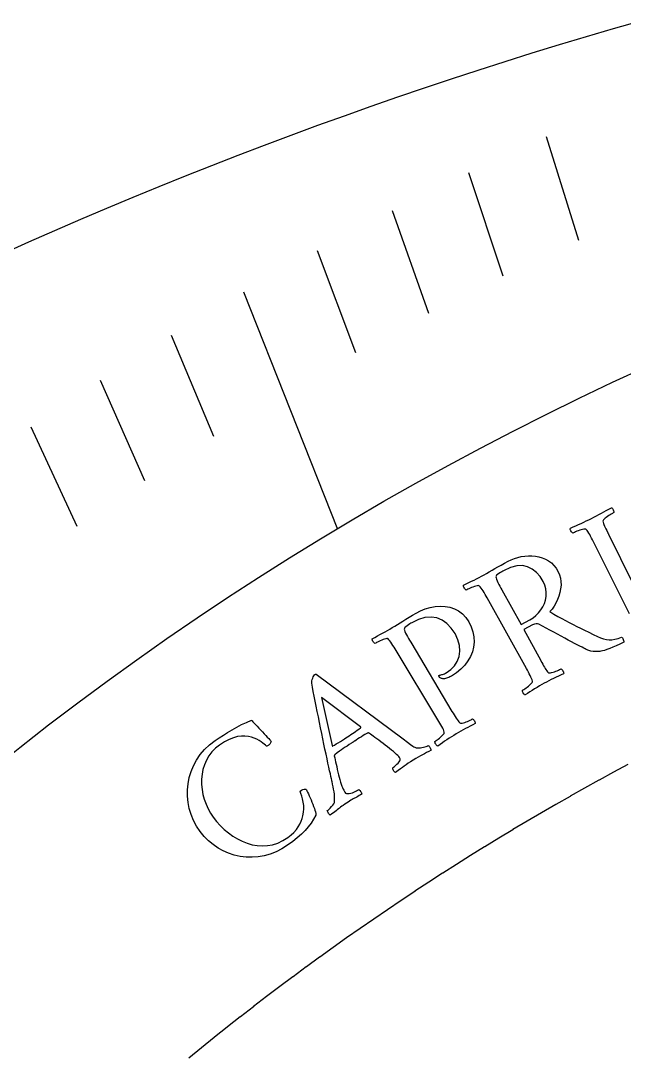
# Model space of a CAD drawing. Header units: millimetres. Extents: x -61 to 61, y -61 to 61.
# Drawn here: x -24.73 to -16.78, y 44.82 to 58.45 of the extents above; entities that cross this region are included whole.
import ezdxf

# ---------------------------------------------------------------- set-up
doc = ezdxf.new("R2010")
doc.units = ezdxf.units.MM
for name, color, linetype in [('CUT_INNER', 6, 'Continuous'), ('CUT_OUTER', 1, 'Continuous'), ('ENGRAVE', 7, 'Continuous'), ('ENGRAVE_FINE', 8, 'Continuous'), ('TEXT', 5, 'Continuous')]:
    doc.layers.add(name, color=color, linetype=linetype)

msp = doc.modelspace()

# ---------------------------------------------------------------- linework, layer by layer
at = {"layer": 'CUT_INNER'}
msp.add_lwpolyline([(-16.7319, 48.6612), (-16.9223, 48.5587), (-16.9236, 48.5579), (-17.1134, 48.4542), (-17.1147, 48.4535), (-17.3039, 48.3487), (-17.3052, 48.3479), (-17.4937, 48.2419), (-17.495, 48.2411), (-17.6828, 48.134), (-17.6842, 48.1332), (-17.8713, 48.0249), (-17.8726, 48.0241), (-18.0591, 47.9147), (-18.0605, 47.9139), (-18.2463, 47.8033), (-18.2476, 47.8025), (-18.4327, 47.6908), (-18.4341, 47.69), (-18.6185, 47.5771), (-18.6198, 47.5763), (-18.8036, 47.4623), (-18.8049, 47.4615), (-18.9879, 47.3463), (-18.9892, 47.3455), (-19.1716, 47.2293), (-19.1728, 47.2284), (-19.3545, 47.1111), (-19.3558, 47.1102), (-19.5367, 46.9917), (-19.5379, 46.9909), (-19.7181, 46.8713), (-19.7194, 46.8705), (-19.8988, 46.7498), (-19.9001, 46.7489), (-20.0788, 46.6271), (-20.08, 46.6262), (-20.258, 46.5034), (-20.2592, 46.5025), (-20.4364, 46.3785), (-20.4377, 46.3776), (-20.6141, 46.2526), (-20.6153, 46.2517), (-20.791, 46.1255), (-20.7922, 46.1246), (-20.9671, 45.9974), (-20.9683, 45.9965), (-21.1424, 45.8682), (-21.1437, 45.8673), (-21.3169, 45.738), (-21.3182, 45.7371), (-21.4907, 45.6066), (-21.4919, 45.6057), (-21.6636, 45.4742), (-21.6648, 45.4733), (-21.8357, 45.3408), (-21.8369, 45.3398), (-22.007, 45.2063), (-22.0082, 45.2053), (-22.1774, 45.0707), (-22.1786, 45.0698), (-22.347, 44.9341), (-22.3482, 44.9332), (-22.5158, 44.7965)], dxfattribs=at)
at = {"layer": 'CUT_OUTER'}
msp.add_lwpolyline([(-24.9594, 55.3858), (-24.6191, 55.5379), (-24.2779, 55.6879), (-23.9357, 55.8359), (-23.5927, 55.9817), (-23.2487, 56.1254), (-22.9039, 56.267), (-22.5582, 56.4065), (-22.2117, 56.5438), (-21.8643, 56.679), (-21.5161, 56.8121), (-21.1671, 56.9431), (-20.8174, 57.0719), (-20.4668, 57.1985), (-20.1154, 57.323), (-19.7633, 57.4454), (-19.4105, 57.5656), (-19.0569, 57.6836), (-18.7026, 57.7994), (-18.3476, 57.9131), (-17.9919, 58.0246), (-17.6355, 58.1339), (-17.2785, 58.241), (-16.9208, 58.3459), (-16.5625, 58.4487)], dxfattribs=at)
at = {"layer": 'ENGRAVE'}
msp.add_lwpolyline([(-21.7947, 54.8792), (-20.5557, 51.7594)], dxfattribs=at)
msp.add_circle((0, 17.3597), 40.0734, dxfattribs=at)
at = {"layer": 'ENGRAVE_FINE'}
for points in [[(-17.8108, 56.926), (-17.3832, 55.5592)], [(-18.8315, 56.4505), (-18.3779, 55.0907)], [(-19.8361, 55.9504), (-19.3567, 54.5981)], [(-20.8241, 55.4264), (-20.3189, 54.0819)], [(-22.7473, 54.3094), (-22.1912, 52.9817)], [(-23.6813, 53.7178), (-23.1, 52.3992)], [(-24.5962, 53.1053), (-23.9898, 51.7961)]]:
    msp.add_lwpolyline(points, dxfattribs=at)
at = {"layer": 'TEXT'}
msp.add_lwpolyline([(-16.71, 50.642), (-17.187, 51.5921), (-17.1995, 51.6168), (-17.2118, 51.6407), (-17.2238, 51.6638), (-17.2357, 51.6861), (-17.2474, 51.7067), (-17.2591, 51.7247), (-17.2707, 51.74), (-17.2823, 51.7526), (-17.2886, 51.7574), (-17.2985, 51.7594), (-17.312, 51.7585), (-17.3289, 51.7548), (-17.3477, 51.7493), (-17.3668, 51.7432), (-17.386, 51.7364), (-17.4055, 51.729), (-17.4235, 51.7217), (-17.4384, 51.7155), (-17.4501, 51.7104), (-17.4587, 51.7063), (-17.4646, 51.7101), (-17.4706, 51.7159), (-17.4768, 51.7239), (-17.4831, 51.7339), (-17.4884, 51.7445), (-17.4915, 51.754), (-17.4924, 51.7625), (-17.4911, 51.7699), (-17.4554, 51.7865), (-17.42, 51.8027), (-17.3848, 51.8186), (-17.3498, 51.8342), (-17.3151, 51.8498), (-17.2809, 51.8656), (-17.2473, 51.8816), (-17.2141, 51.8979), (-17.2141, 51.8979), (-17.1803, 51.915), (-17.1471, 51.9323), (-17.1146, 51.9497), (-17.0827, 51.9673), (-17.0507, 51.9852), (-17.0179, 52.0032), (-16.9843, 52.0213), (-16.9498, 52.0397), (-16.9431, 52.0363), (-16.9369, 52.0304), (-16.9311, 52.0222), (-16.9259, 52.0117), (-16.9217, 52.0006), (-16.919, 51.9909), (-16.918, 51.9826), (-16.9185, 51.9756), (-16.9269, 51.9712), (-16.9381, 51.9649), (-16.952, 51.9568), (-16.9686, 51.9468), (-16.9862, 51.9357), (-17.003, 51.9245), (-17.019, 51.9132), (-17.0342, 51.9017), (-17.047, 51.8906), (-17.0559, 51.8804), (-17.0607, 51.871), (-17.0617, 51.8626), (-17.0588, 51.8487), (-17.0543, 51.8335), (-17.0482, 51.817), (-17.0405, 51.7991), (-17.0318, 51.7801), (-17.0225, 51.7604), (-17.0126, 51.7398), (-17.0021, 51.7185), (-17.0004, 51.7151), (-16.9987, 51.7117), (-16.997, 51.7082), (-16.9953, 51.7048), (-16.9936, 51.7014), (-16.9919, 51.6979), (-16.9902, 51.6945), (-16.9885, 51.6911), (-16.517, 50.7382)], dxfattribs=at)
for points in [[(-18.3087, 51.3361), (-18.2693, 51.3553), (-18.2278, 51.3717), (-18.184, 51.3852), (-18.1379, 51.3958), (-18.0908, 51.4032), (-18.0438, 51.4069), (-17.9969, 51.4068), (-17.9501, 51.403), (-17.9043, 51.395), (-17.8603, 51.3822), (-17.8182, 51.3646), (-17.7778, 51.3423), (-17.7402, 51.3148), (-17.7063, 51.2815), (-17.6761, 51.2426), (-17.6495, 51.198), (-17.6318, 51.1572), (-17.62, 51.1141), (-17.6141, 51.0687), (-17.614, 51.0209), (-17.619, 50.9722), (-17.6283, 50.9242), (-17.6418, 50.8767), (-17.6596, 50.8299), (-17.6808, 50.7851), (-17.7048, 50.7439), (-17.7315, 50.7063), (-17.761, 50.6722), (-17.7066, 50.6403), (-17.6538, 50.6101), (-17.6027, 50.5815), (-17.5533, 50.5544), (-17.5045, 50.5284), (-17.4552, 50.5028), (-17.4056, 50.4775), (-17.3554, 50.4526), (-17.3037, 50.4272), (-17.2493, 50.4006), (-17.1922, 50.3726), (-17.1323, 50.3433), (-17.0928, 50.3261), (-17.0544, 50.3133), (-17.0171, 50.305), (-16.9809, 50.301), (-16.9439, 50.302), (-16.9041, 50.3083), (-16.8616, 50.3199), (-16.8163, 50.3367), (-16.8099, 50.333), (-16.8041, 50.3265), (-16.7989, 50.3172), (-16.7945, 50.3049), (-16.7908, 50.2927), (-16.7883, 50.2831), (-16.7867, 50.2762), (-16.7861, 50.272), (-16.839, 50.2456), (-16.8877, 50.2225), (-16.9323, 50.2027), (-16.9727, 50.1862), (-17.0087, 50.1728), (-17.0401, 50.1624), (-17.0668, 50.1549), (-17.0888, 50.1503), (-17.1038, 50.1491), (-17.1217, 50.1479), (-17.1425, 50.1469), (-17.1661, 50.1459), (-17.1921, 50.147), (-17.2199, 50.1519), (-17.2493, 50.1609), (-17.2805, 50.1737), (-17.2945, 50.1806), (-17.3135, 50.1902), (-17.3375, 50.2025), (-17.3666, 50.2176), (-17.3998, 50.2351), (-17.4362, 50.2544), (-17.4758, 50.2756), (-17.5186, 50.2986), (-17.5639, 50.323), (-17.6106, 50.3482), (-17.659, 50.3741), (-17.7089, 50.4008), (-17.7593, 50.4278), (-17.8089, 50.4546), (-17.8578, 50.4812), (-17.9059, 50.5076), (-17.9233, 50.5134), (-17.9428, 50.5137), (-17.9645, 50.5085), (-17.9882, 50.4978), (-18.1032, 50.4351), (-17.8805, 50.0281), (-17.8786, 50.0247), (-17.8768, 50.0214), (-17.8749, 50.018), (-17.8731, 50.0147), (-17.8713, 50.0113), (-17.8694, 50.008), (-17.8676, 50.0046), (-17.8658, 50.0012), (-17.8543, 49.9805), (-17.8433, 49.9609), (-17.8327, 49.9423), (-17.8224, 49.9247), (-17.8125, 49.9086), (-17.8026, 49.8945), (-17.793, 49.8822), (-17.7835, 49.8719), (-17.7766, 49.8686), (-17.7666, 49.8673), (-17.7534, 49.8682), (-17.737, 49.8711), (-17.719, 49.8756), (-17.7008, 49.8811), (-17.6824, 49.8875), (-17.6639, 49.895), (-17.6467, 49.9024), (-17.6326, 49.9087), (-17.6214, 49.9139), (-17.6133, 49.918), (-17.6074, 49.9143), (-17.6013, 49.9086), (-17.595, 49.9007), (-17.5885, 49.8908), (-17.583, 49.8804), (-17.5796, 49.871), (-17.5784, 49.8626), (-17.5793, 49.8553), (-17.6133, 49.8396), (-17.6466, 49.8242), (-17.679, 49.809), (-17.7107, 49.794), (-17.7421, 49.7787), (-17.7736, 49.7628), (-17.8054, 49.7462), (-17.8373, 49.7289), (-17.8681, 49.7116), (-17.8991, 49.6937), (-17.93, 49.6752), (-17.961, 49.6561), (-17.992, 49.6365), (-18.0233, 49.6166), (-18.0547, 49.5964), (-18.0862, 49.5759), (-18.093, 49.579), (-18.0994, 49.5845), (-18.1056, 49.5924), (-18.1114, 49.6027), (-18.1163, 49.6134), (-18.1196, 49.6229), (-18.1212, 49.6312), (-18.1212, 49.6381), (-18.1133, 49.6428), (-18.103, 49.6494), (-18.0901, 49.658), (-18.0747, 49.6686), (-18.0584, 49.6803), (-18.0429, 49.6925), (-18.0282, 49.7052), (-18.0143, 49.7183), (-18.0028, 49.7308), (-17.9951, 49.7414), (-17.9912, 49.7503), (-17.9913, 49.7574), (-17.9953, 49.7739), (-18.0014, 49.7918), (-18.0095, 49.8112), (-18.0197, 49.832), (-18.0312, 49.8539), (-18.0433, 49.8765), (-18.056, 49.8999), (-18.0693, 49.924), (-18.5875, 50.8524), (-18.6009, 50.8765), (-18.6142, 50.8999), (-18.6272, 50.9225), (-18.6399, 50.9443), (-18.6525, 50.9644), (-18.6649, 50.9818), (-18.6771, 50.9966), (-18.6892, 51.0088), (-18.6958, 51.0133), (-18.7058, 51.0149), (-18.7191, 51.0135), (-18.7359, 51.0091), (-18.7544, 51.0029), (-18.773, 50.9961), (-18.7916, 50.9887), (-18.8102, 50.9807), (-18.8274, 50.973), (-18.8417, 50.9664), (-18.853, 50.9609), (-18.8613, 50.9565), (-18.8674, 50.96), (-18.8736, 50.9657), (-18.8801, 50.9733), (-18.8868, 50.9831), (-18.8925, 50.9934), (-18.896, 51.0028), (-18.8973, 51.0112), (-18.8963, 51.0187), (-18.8614, 51.0367), (-18.8269, 51.0543), (-18.7927, 51.0715), (-18.7589, 51.0882), (-18.7254, 51.1049), (-18.6923, 51.1219), (-18.6595, 51.1392), (-18.6271, 51.1568), (-18.5931, 51.1757), (-18.558, 51.1955), (-18.5217, 51.2163), (-18.4843, 51.238), (-18.4448, 51.2608), (-18.4023, 51.2848), (-18.357, 51.3099), (-18.3087, 51.3361)], [(-17.8482, 51.0676), (-17.8896, 51.1339), (-17.9375, 51.1883), (-17.9921, 51.231), (-18.0532, 51.2619), (-18.1212, 51.2774), (-18.1967, 51.2741), (-18.2793, 51.2518), (-18.3692, 51.2107), (-18.3809, 51.2041), (-18.3951, 51.1959), (-18.412, 51.1858), (-18.4314, 51.174), (-18.4494, 51.1616), (-18.462, 51.15), (-18.4692, 51.1391), (-18.4711, 51.129), (-18.4687, 51.115), (-18.4634, 51.098), (-18.4552, 51.078), (-18.4441, 51.0551), (-18.4314, 51.0308), (-18.4185, 51.0063), (-18.4053, 50.9818), (-18.392, 50.9572), (-18.14, 50.5022), (-18.0225, 50.5663), (-17.9813, 50.5918), (-17.9437, 50.6216), (-17.9097, 50.6557), (-17.8793, 50.6942), (-17.8535, 50.7359), (-17.8332, 50.7796), (-17.8186, 50.8253), (-17.8095, 50.8731), (-17.8072, 50.9219), (-17.8129, 50.9705), (-17.8265, 51.0191), (-17.8482, 51.0676)], [(-18.828, 50.5361), (-18.7958, 50.4706), (-18.7735, 50.4047), (-18.761, 50.3386), (-18.7583, 50.2722), (-18.765, 50.2067), (-18.7808, 50.1433), (-18.8056, 50.0821), (-18.8395, 50.0229), (-18.8818, 49.9668), (-18.9323, 49.915), (-18.9909, 49.8673), (-19.0576, 49.8237), (-19.0673, 49.8183), (-19.0787, 49.8128), (-19.0918, 49.8069), (-19.1066, 49.8008), (-19.1217, 49.7952), (-19.1358, 49.791), (-19.1488, 49.7881), (-19.1608, 49.7866), (-19.1651, 49.7876), (-19.1711, 49.789), (-19.1788, 49.7906), (-19.1882, 49.7926), (-19.1978, 49.7957), (-19.2064, 49.8007), (-19.2139, 49.8076), (-19.2203, 49.8166), (-19.2229, 49.8226), (-19.223, 49.8275), (-19.2206, 49.8313), (-19.2157, 49.8341), (-19.2054, 49.8371), (-19.1947, 49.8402), (-19.1837, 49.8433), (-19.1723, 49.8464), (-19.1606, 49.8501), (-19.1488, 49.8547), (-19.1368, 49.8604), (-19.1247, 49.867), (-19.0652, 49.9093), (-19.0172, 49.9592), (-18.9806, 50.0169), (-18.9556, 50.0824), (-18.9444, 50.1532), (-18.9496, 50.2268), (-18.9713, 50.3033), (-19.0094, 50.3825), (-19.0592, 50.4559), (-19.1156, 50.5148), (-19.1789, 50.5591), (-19.2489, 50.5887), (-19.3246, 50.6015), (-19.4049, 50.5953), (-19.4898, 50.57), (-19.5791, 50.5255), (-19.5906, 50.5186), (-19.6045, 50.5098), (-19.621, 50.4991), (-19.6399, 50.4866), (-19.6575, 50.4736), (-19.6697, 50.4615), (-19.6765, 50.4504), (-19.678, 50.4403), (-19.6751, 50.4263), (-19.6692, 50.4095), (-19.6603, 50.3899), (-19.6484, 50.3674), (-19.6348, 50.3435), (-19.621, 50.3195), (-19.607, 50.2955), (-19.5928, 50.2715), (-19.0502, 49.3601), (-19.036, 49.3364), (-19.0222, 49.3137), (-19.0088, 49.2918), (-18.9956, 49.2709), (-18.9828, 49.2517), (-18.9702, 49.2349), (-18.9577, 49.2206), (-18.9455, 49.2088), (-18.9385, 49.2057), (-18.9284, 49.2048), (-18.9153, 49.2062), (-18.899, 49.2097), (-18.8812, 49.2148), (-18.8634, 49.2208), (-18.8456, 49.2277), (-18.8278, 49.2355), (-18.8114, 49.2433), (-18.7979, 49.2499), (-18.7871, 49.2554), (-18.7792, 49.2598), (-18.7732, 49.2563), (-18.7669, 49.2507), (-18.7603, 49.2431), (-18.7535, 49.2335), (-18.7476, 49.2233), (-18.7439, 49.214), (-18.7423, 49.2057), (-18.743, 49.1983), (-18.7764, 49.1814), (-18.8091, 49.1648), (-18.841, 49.1484), (-18.8721, 49.1323), (-18.9029, 49.1159), (-18.9339, 49.0988), (-18.965, 49.0811), (-18.9962, 49.0627), (-19.0264, 49.0443), (-19.0564, 49.0254), (-19.0863, 49.006), (-19.1161, 48.9861), (-19.146, 48.9657), (-19.1761, 48.9448), (-19.2066, 48.9236), (-19.2374, 48.902), (-19.2442, 48.9049), (-19.2508, 48.9102), (-19.2573, 48.9179), (-19.2635, 48.9279), (-19.2687, 48.9385), (-19.2723, 48.9479), (-19.2743, 48.956), (-19.2745, 48.963), (-19.2669, 48.9679), (-19.257, 48.9748), (-19.2448, 48.9836), (-19.2302, 48.9944), (-19.2148, 49.0065), (-19.2001, 49.019), (-19.1861, 49.0321), (-19.1728, 49.0456), (-19.1617, 49.0585), (-19.1544, 49.0694), (-19.1509, 49.0784), (-19.1512, 49.0855), (-19.1558, 49.1019), (-19.1625, 49.1196), (-19.1713, 49.1387), (-19.1823, 49.1591), (-19.1945, 49.1805), (-19.2075, 49.2027), (-19.221, 49.2256), (-19.2352, 49.2492), (-19.7843, 50.1596), (-19.7987, 50.1833), (-19.8127, 50.2061), (-19.8265, 50.2282), (-19.8401, 50.2496), (-19.8534, 50.2692), (-19.8664, 50.2862), (-19.8791, 50.3005), (-19.8917, 50.3122), (-19.8984, 50.3166), (-19.9084, 50.3178), (-19.9217, 50.3159), (-19.9383, 50.3108), (-19.9566, 50.304), (-19.9749, 50.2965), (-19.9932, 50.2885), (-20.0116, 50.2798), (-20.0285, 50.2715), (-20.0425, 50.2644), (-20.0536, 50.2585), (-20.0618, 50.2538), (-20.0679, 50.2571), (-20.0744, 50.2625), (-20.0812, 50.2699), (-20.0882, 50.2794), (-20.0943, 50.2896), (-20.0981, 50.2988), (-20.0997, 50.3072), (-20.0989, 50.3147), (-20.0648, 50.3339), (-20.0309, 50.3527), (-19.9974, 50.3711), (-19.9642, 50.3891), (-19.9313, 50.407), (-19.8988, 50.4252), (-19.8667, 50.4436), (-19.8349, 50.4624), (-19.8017, 50.4825), (-19.7673, 50.5036), (-19.7318, 50.5257), (-19.6951, 50.5487), (-19.6564, 50.5729), (-19.6149, 50.5984), (-19.5705, 50.6252), (-19.5232, 50.6531), (-19.4632, 50.6845), (-19.4011, 50.7093), (-19.337, 50.7276), (-19.2709, 50.7394), (-19.2048, 50.744), (-19.1406, 50.7405), (-19.0784, 50.729), (-19.0181, 50.7096), (-18.9618, 50.6811), (-18.9114, 50.6427), (-18.8668, 50.5944), (-18.828, 50.5361)], [(-20.6286, 48.4365), (-20.6295, 48.4405), (-20.6322, 48.4528), (-20.6367, 48.4732), (-20.643, 48.5019), (-20.6509, 48.5375), (-20.6601, 48.5789), (-20.6705, 48.6261), (-20.6823, 48.6792), (-20.695, 48.7368), (-20.708, 48.7978), (-20.7215, 48.8621), (-20.7353, 48.9297), (-20.7494, 48.9996), (-20.7639, 49.0703), (-20.7786, 49.142), (-20.7937, 49.2146), (-20.8086, 49.2869), (-20.8231, 49.3578), (-20.8371, 49.4273), (-20.8507, 49.4953), (-20.8636, 49.5606), (-20.8756, 49.622), (-20.8866, 49.6794), (-20.8968, 49.7327), (-20.8968, 49.7453), (-20.8945, 49.76), (-20.8899, 49.777), (-20.8831, 49.7962), (-20.8751, 49.8146), (-20.8671, 49.8292), (-20.8593, 49.8399), (-20.8515, 49.8468), (-20.8495, 49.848), (-20.8477, 49.8488), (-20.8463, 49.8493), (-20.8453, 49.8493), (-20.8441, 49.8492), (-20.8425, 49.8492), (-20.8403, 49.8493), (-20.8377, 49.8496), (-19.6921, 48.9992), (-19.6363, 48.9566), (-19.5944, 48.9248), (-19.5664, 48.9039), (-19.5522, 48.894), (-19.5384, 48.8866), (-19.5226, 48.8816), (-19.5047, 48.8789), (-19.4848, 48.8787), (-19.4643, 48.8803), (-19.4445, 48.883), (-19.4254, 48.887), (-19.4071, 48.8922), (-19.3909, 48.8976), (-19.3781, 48.9022), (-19.3687, 48.906), (-19.3627, 48.909), (-19.3553, 48.905), (-19.3483, 48.8988), (-19.3417, 48.8902), (-19.3356, 48.8793), (-19.3304, 48.8684), (-19.3266, 48.8597), (-19.3242, 48.8535), (-19.3232, 48.8495), (-19.3548, 48.833), (-19.3847, 48.8173), (-19.4129, 48.8024), (-19.4393, 48.7884), (-19.466, 48.7738), (-19.4949, 48.7574), (-19.5259, 48.739), (-19.559, 48.7186), (-19.5936, 48.6967), (-19.6249, 48.6763), (-19.6529, 48.6573), (-19.6775, 48.6399), (-19.7019, 48.6221), (-19.7293, 48.6023), (-19.7597, 48.5804), (-19.793, 48.5563), (-19.7999, 48.5591), (-19.8066, 48.5643), (-19.8132, 48.5719), (-19.8195, 48.5818), (-19.8249, 48.5924), (-19.8282, 48.6019), (-19.8296, 48.6105), (-19.8291, 48.618), (-19.8185, 48.6254), (-19.8058, 48.6354), (-19.791, 48.648), (-19.7742, 48.6633), (-19.7581, 48.6792), (-19.7457, 48.6937), (-19.7368, 48.7069), (-19.7316, 48.7188), (-19.7311, 48.7262), (-19.7327, 48.7347), (-19.7363, 48.744), (-19.7421, 48.7544), (-19.7501, 48.7652), (-19.762, 48.7783), (-19.7778, 48.7937), (-19.7974, 48.8114), (-19.8199, 48.8307), (-19.8443, 48.8508), (-19.8706, 48.8718), (-19.8987, 48.8937), (-19.9277, 48.9159), (-19.9565, 48.9376), (-19.985, 48.9588), (-20.0133, 48.9797), (-20.0402, 48.9994), (-20.0646, 49.0173), (-20.0866, 49.0334), (-20.1062, 49.0476), (-20.1222, 49.0592), (-20.1336, 49.0676), (-20.1405, 49.0725), (-20.1427, 49.0742), (-20.1432, 49.0743), (-20.1445, 49.0746), (-20.1467, 49.0751), (-20.1498, 49.0758), (-20.1532, 49.0763), (-20.1562, 49.0762), (-20.1588, 49.0757), (-20.1612, 49.0746), (-20.1789, 49.0646), (-20.1984, 49.0532), (-20.2195, 49.0402), (-20.2424, 49.0258), (-20.2657, 49.0109), (-20.2882, 48.9965), (-20.3099, 48.9826), (-20.3308, 48.9691), (-20.3362, 48.9657), (-20.3416, 48.9622), (-20.3469, 48.9588), (-20.3523, 48.9553), (-20.3576, 48.9519), (-20.3625, 48.9487), (-20.3672, 48.9457), (-20.3717, 48.9428), (-20.4027, 48.9227), (-20.4312, 48.904), (-20.4571, 48.8867), (-20.4806, 48.8708), (-20.5043, 48.8543), (-20.5309, 48.8354), (-20.5604, 48.8139), (-20.5929, 48.7899), (-20.5939, 48.7889), (-20.595, 48.7873), (-20.5961, 48.7852), (-20.5972, 48.7825), (-20.5982, 48.7799), (-20.5988, 48.778), (-20.5992, 48.7769), (-20.5994, 48.7765), (-20.5986, 48.7732), (-20.5964, 48.7632), (-20.5927, 48.7466), (-20.5875, 48.7233), (-20.5812, 48.6955), (-20.5744, 48.6651), (-20.5671, 48.6323), (-20.5593, 48.5969), (-20.5512, 48.5609), (-20.543, 48.5264), (-20.5347, 48.4932), (-20.5263, 48.4614), (-20.5181, 48.4301), (-20.5096, 48.4021), (-20.5008, 48.3774), (-20.4916, 48.3559), (-20.4826, 48.3373), (-20.4742, 48.3209), (-20.4663, 48.3068), (-20.4589, 48.295), (-20.4496, 48.2853), (-20.4369, 48.2794), (-20.4209, 48.2775), (-20.4017, 48.2794), (-20.3811, 48.2839), (-20.361, 48.2898), (-20.3414, 48.2971), (-20.3223, 48.3057), (-20.3054, 48.3141), (-20.292, 48.321), (-20.2824, 48.3262), (-20.2763, 48.3297), (-20.2722, 48.3278), (-20.2669, 48.3234), (-20.2603, 48.3165), (-20.2525, 48.3072), (-20.245, 48.2972), (-20.2393, 48.2881), (-20.2353, 48.28), (-20.233, 48.2728), (-20.253, 48.2612), (-20.2715, 48.2506), (-20.2886, 48.2409), (-20.3042, 48.2322), (-20.3191, 48.2239), (-20.334, 48.2156), (-20.3489, 48.2073), (-20.3638, 48.199), (-20.3797, 48.1898), (-20.3976, 48.1789), (-20.4176, 48.1662), (-20.4397, 48.1518), (-20.4617, 48.137), (-20.4818, 48.1231), (-20.4998, 48.1101), (-20.5158, 48.0981), (-20.5308, 48.0865), (-20.5458, 48.075), (-20.5608, 48.0634), (-20.5758, 48.0518), (-20.5918, 48.0396), (-20.6099, 48.0259), (-20.63, 48.0108), (-20.6523, 47.9943), (-20.6563, 47.9963), (-20.6613, 48.0009), (-20.6673, 48.0081), (-20.6743, 48.0179), (-20.681, 48.0284), (-20.6862, 48.0379), (-20.69, 48.0462), (-20.6922, 48.0534), (-20.6815, 48.0615), (-20.6684, 48.0729), (-20.6528, 48.0877), (-20.6348, 48.1059), (-20.6178, 48.1252), (-20.6056, 48.1435), (-20.5982, 48.1606), (-20.5956, 48.1766), (-20.5943, 48.2075), (-20.5949, 48.2388), (-20.5975, 48.2705), (-20.6021, 48.3026), (-20.6079, 48.3352), (-20.6142, 48.3683), (-20.6212, 48.4021), (-20.6286, 48.4365)], [(-20.7658, 49.5442), (-20.6285, 48.9098), (-20.6282, 48.9096), (-20.6275, 48.9089), (-20.6263, 48.9078), (-20.6246, 48.9062), (-20.6228, 48.9048), (-20.6212, 48.9039), (-20.6198, 48.9037), (-20.6186, 48.9041), (-20.5965, 48.9171), (-20.5725, 48.9315), (-20.5465, 48.9474), (-20.5186, 48.9646), (-20.4912, 48.9818), (-20.4667, 48.9972), (-20.4451, 49.0108), (-20.4264, 49.0228), (-20.4022, 49.0386), (-20.3795, 49.0538), (-20.3581, 49.0684), (-20.3381, 49.0826), (-20.3184, 49.0968), (-20.2976, 49.1116), (-20.2759, 49.1269), (-20.2533, 49.1429), (-20.2515, 49.1445), (-20.2506, 49.1465), (-20.2505, 49.1489), (-20.2513, 49.1517), (-20.2523, 49.1544), (-20.253, 49.1563), (-20.2535, 49.1574), (-20.2536, 49.1578)], [(-22.1674, 48.976), (-22.1147, 49.0121), (-22.06, 49.0479), (-22.0033, 49.0834), (-21.9447, 49.1186), (-21.884, 49.1527), (-21.8215, 49.1848), (-21.757, 49.215), (-21.6907, 49.2433), (-21.6884, 49.2409), (-21.6815, 49.2338), (-21.6699, 49.2219), (-21.6537, 49.2052), (-21.6345, 49.1853), (-21.614, 49.1636), (-21.592, 49.1402), (-21.5687, 49.115), (-21.5452, 49.0896), (-21.5227, 49.0653), (-21.5013, 49.0423), (-21.4809, 49.0206), (-21.4631, 49.0015), (-21.4497, 48.9867), (-21.4404, 48.9761), (-21.4354, 48.9698), (-21.4326, 48.9655), (-21.4319, 48.9599), (-21.4333, 48.9527), (-21.4369, 48.9441), (-21.442, 48.9352), (-21.4482, 48.9272), (-21.4553, 48.92), (-21.4634, 48.9138), (-21.4709, 48.9092), (-21.4785, 48.9058), (-21.486, 48.9036), (-21.4935, 48.9025), (-21.5054, 48.9137), (-21.5209, 48.9271), (-21.54, 48.9426), (-21.5628, 48.9602), (-21.5892, 48.9781), (-21.6192, 48.9943), (-21.6528, 49.0087), (-21.69, 49.0215), (-21.7308, 49.0307), (-21.7749, 49.0347), (-21.8224, 49.0335), (-21.8733, 49.0269), (-21.9276, 49.0131), (-21.9851, 48.9902), (-22.0459, 48.958), (-22.1098, 48.9167), (-22.1643, 48.8737), (-22.2114, 48.8262), (-22.2513, 48.7741), (-22.2838, 48.7175), (-22.3094, 48.6576), (-22.3284, 48.5957), (-22.3408, 48.5318), (-22.3466, 48.4658), (-22.3463, 48.3991), (-22.3401, 48.333), (-22.3283, 48.2675), (-22.3107, 48.2025), (-22.2881, 48.1393), (-22.261, 48.0792), (-22.2295, 48.022), (-22.1935, 47.9679), (-22.149, 47.9108), (-22.1009, 47.8571), (-22.0491, 47.8068), (-21.9938, 47.76), (-21.9356, 47.7176), (-21.8752, 47.6809), (-21.8128, 47.6497), (-21.7483, 47.6242), (-21.6824, 47.6052), (-21.6157, 47.5938), (-21.5484, 47.5898), (-21.4803, 47.5932), (-21.4121, 47.6053), (-21.3446, 47.6272), (-21.2777, 47.6588), (-21.2113, 47.7002), (-21.1678, 47.7332), (-21.1303, 47.7675), (-21.0987, 47.803), (-21.0732, 47.8396), (-21.0524, 47.8766), (-21.0352, 47.9131), (-21.0216, 47.9489), (-21.0116, 47.9842), (-21.0027, 48.0316), (-20.999, 48.0778), (-21.0005, 48.1227), (-21.0072, 48.1664), (-21.0169, 48.2076), (-21.0272, 48.2453), (-21.0381, 48.2795), (-21.0498, 48.3102), (-21.0326, 48.3226), (-21.014, 48.3313), (-20.9942, 48.3363), (-20.9729, 48.3376), (-20.9671, 48.3281), (-20.9597, 48.3142), (-20.9508, 48.296), (-20.9403, 48.2735), (-20.9288, 48.2483), (-20.9171, 48.2218), (-20.9052, 48.1942), (-20.893, 48.1654), (-20.8814, 48.1366), (-20.8709, 48.1091), (-20.8618, 48.0829), (-20.8538, 48.058), (-20.8476, 48.0356), (-20.8436, 48.0171), (-20.8419, 48.0025), (-20.8424, 47.9918), (-20.8707, 47.9406), (-20.9038, 47.8904), (-20.9416, 47.8411), (-20.9841, 47.7927), (-21.0321, 47.7446), (-21.0865, 47.6962), (-21.1471, 47.6476), (-21.214, 47.5986), (-21.2889, 47.5509), (-21.3653, 47.5119), (-21.4433, 47.4814), (-21.5229, 47.4596), (-21.603, 47.4459), (-21.6824, 47.44), (-21.7612, 47.4418), (-21.8394, 47.4515), (-21.916, 47.4685), (-21.99, 47.4925), (-22.0614, 47.5234), (-22.1302, 47.5613), (-22.1954, 47.6058), (-22.2561, 47.6567), (-22.3121, 47.7139), (-22.3635, 47.7775), (-22.4117, 47.8496), (-22.4518, 47.9242), (-22.4839, 48.0014), (-22.5079, 48.0811), (-22.5239, 48.1622), (-22.5322, 48.2437), (-22.5326, 48.3255), (-22.5252, 48.4076), (-22.5097, 48.4888), (-22.4857, 48.5679), (-22.4534, 48.6449), (-22.4126, 48.7196), (-22.3635, 48.7909), (-22.3063, 48.8575), (-22.2409, 48.9192), (-22.1674, 48.976)]]:
    msp.add_lwpolyline(points, close=True, dxfattribs=at)

doc.saveas('drawing.dxf')
